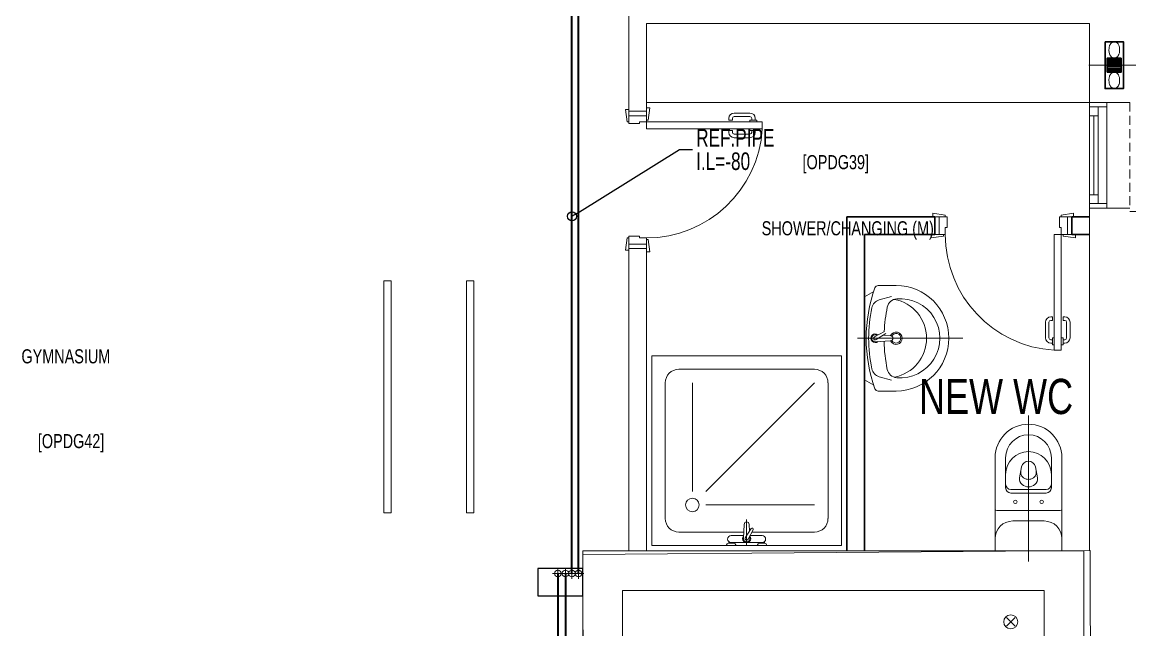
# Model space of a CAD drawing. Header units: millimetres. Extents: x -160614 to 59925, y -157025 to 0.
# Drawn here: x -103611 to -97309, y -100942 to -97486 of the extents above; entities that cross this region are included whole.
import ezdxf
from ezdxf import colors
from ezdxf.entities.mleader import LeaderData, LeaderLine
from ezdxf.math import Vec2, Vec3

# ---------------------------------------------------------------- set-up
doc = ezdxf.new("R2010")
doc.units = ezdxf.units.MM
doc.header["$LTSCALE"] = 8
for name, pattern in [('AXES', [50.8, 31.75, -6.35, 6.35, -6.35]), ('DASHED2', [9.525, 6.35, -3.175]), ('HIDDEN', [9.525, 6.35, -3.175])]:
    doc.linetypes.add(name, pattern=pattern)
doc.layers.get('0').update_dxf_attribs({"color": 9, "lineweight": 5})
for name, color, linetype, lineweight in [('72_EGR_BASE_TEXT', 9, 'Continuous', 5), ('72_EGR_EQP_TAG', 9, 'Continuous', 5), ('Aluminum', 9, 'Continuous', 5), ('C-HYDR-CTCH', 9, 'Continuous', 5), ('LOADING', 9, 'Continuous', 5), ('Notes', 9, 'Continuous', 5), ('Proj', 9, 'Continuous', 5), ('SANIT', 9, 'Continuous', 5), ('Structure', 9, 'Continuous', 5), ('Walls', 9, 'Continuous', 5), ('Wooden Joinery', 9, 'Continuous', 5)]:
    doc.layers.add(name, color=color, linetype=linetype, lineweight=lineweight)
for name, color, linetype in [('A-OPEN', 4, 'Continuous'), ('M-TEXT-RP', 7, 'Continuous'), ('MC-EX-EQPM', 2, 'Continuous'), ('REF', 42, 'Continuous'), ('REF-thin', 8, 'Continuous'), ('X-WHITE glass', 9, 'Continuous')]:
    doc.layers.add(name, color=color, linetype=linetype)
doc.layers.get('0').off()
doc.layers.get('0').freeze()
doc.styles.add('LEROY100', font='arial.ttf', dxfattribs={"width": 0.7})
doc.styles.add('X3G_ENTITY_2587E6', font='swisscl.ttf', dxfattribs={"height": 200})
doc.styles.add('X3G_ENTITY_2587E7', font='swisscl.ttf', dxfattribs={"height": 200})
doc.styles.add('X3G_ENTITY_2587F5', font='swisscl.ttf', dxfattribs={"height": 200})
doc.styles.add('X3G_ENTITY_258862', font='swisscl.ttf', dxfattribs={"height": 200})

# ---------------------------------------------------------------- blocks, each defined once
blk = doc.blocks.new('A$C72370EFE')
at = {"layer": 'Wooden Joinery'}
for p, q in [((-0.01, -0.04), (-0.02, -0.04)), ((-0.01, -0.06), (-0.02, -0.06)), ((-0.01, -0.03), (-0.01, -0.07)), ((0, -0.03), (-0.01, -0.03)), ((0.04, -0.03), (0.05, -0.03)), ((0.05, -0.03), (0.05, -0.07)), ((0.05, -0.04), (0.06, -0.04)), ((0.05, -0.06), (0.06, -0.06)), ((-0.05, -0.07), (-0.05, -0.16)), ((-0.03, -0.07), (-0.03, -0.16)), ((0, -0.07), (-0.01, -0.07)), ((0.04, -0.07), (0.05, -0.07)), ((0.07, -0.07), (0.07, -0.16)), ((0.09, -0.07), (0.09, -0.16)), ((-0.01, -0.17), (-0.02, -0.17)), ((-0.01, -0.17), (-0.01, -0.19)), ((0.05, -0.17), (0.06, -0.17)), ((0.05, -0.17), (0.05, -0.19)), ((-0.01, -0.19), (-0.02, -0.19)), ((0.05, -0.19), (0.06, -0.19))]:
    blk.add_line(p, q, dxfattribs=at)
for centre, radius, start, end in [((-0.02, -0.07), 0.03, 90, 180), ((-0.02, -0.07), 0.01, 90, 180), ((0.06, -0.07), 0.03, 0, 90), ((0.06, -0.07), 0.01, 0, 90), ((-0.02, -0.16), 0.03, 180, 270), ((-0.02, -0.16), 0.01, 180, 270), ((0.06, -0.16), 0.01, 270, 0), ((0.06, -0.16), 0.03, 270, 0)]:
    blk.add_arc(centre, radius, start, end, dxfattribs=at)
blk = doc.blocks.new('A$C268A7CF0')
at = {"layer": 'Wooden Joinery'}
for points in [[(80, 758.8), (80, 768.8), (10, 778.8), (10, 758.8)], [(740, 758.8), (740, 768.8), (810, 778.8), (810, 758.8)], [(70, 658.8), (70, 648.8), (0, 638.8), (0, 658.8)], [(120, 658.8), (120, 0), (80, 0), (80, 658.8)], [(750, 658.8), (750, 648.8), (820, 638.8), (820, 658.8)]]:
    blk.add_lwpolyline(points, close=True, dxfattribs=at)
for points in [[(45, 658.8), (45, 758.8), (20, 758.8), (20, 658.8), (45, 658.8)], [(45, 658.8), (80, 658.8), (80, 698.8), (90, 698.8), (90, 758.8), (45, 758.8), (45, 658.8)], [(775, 658.8), (740, 658.8), (740, 698.8), (730, 698.8), (730, 758.8), (775, 758.8), (775, 658.8)], [(775, 658.8), (775, 758.8), (800, 758.8), (800, 658.8), (775, 658.8)]]:
    blk.add_lwpolyline(points, dxfattribs=at)
blk.add_arc((80, 658.8), 660, 273.4748, 0, dxfattribs=at)
at = {"layer": 'Wooden Joinery', "xscale": 999.9999999998854, "yscale": 999.9999999998854, "zscale": 999.9999999998854, "rotation": 180}
blk.add_blockref('A$C72370EFE', (120, 0), dxfattribs=at)
blk = doc.blocks.new('A$C47696aed')
at = {"layer": 'C-HYDR-CTCH', "color": 4, "flags": 128}
blk.add_lwpolyline([(47917, 15580.9), (47924.5, 12156.1), (50810.8, 12180), (50803.3, 15604.8), (47917, 15580.9)], dxfattribs=at)
blk = doc.blocks.new('PARALLEL BARS')
at = {"layer": 'LOADING'}
for points in [[(-939485.1, -375615.7), (-939443.5, -375615.7), (-939443.5, -376935.4), (-939485.1, -376935.4)], [(-939014.7, -375615.7), (-938973, -375615.7), (-938973, -376935.4), (-939014.7, -376935.4)]]:
    blk.add_lwpolyline(points, close=True, dxfattribs=at)
blk = doc.blocks.new('GF1')
at = {"layer": 'Aluminum', "color": 9}
for p, q in [((-97539.4, -98542.6), (-97539.4, -97942.6)), ((-97439.4, -97967.6), (-97539.4, -97967.6)), ((-97489.4, -98517.6), (-97489.4, -97967.6)), ((-97439.4, -98542.6), (-97439.4, -97942.6)), ((-97489.4, -98017.6), (-97539.4, -98017.6)), ((-97514.4, -98017.6), (-97514.4, -98467.6)), ((-97489.4, -98467.6), (-97539.4, -98467.6)), ((-97439.4, -98517.6), (-97539.4, -98517.6))]:
    blk.add_line(p, q, dxfattribs=at)
at = {"layer": 'Notes', "color": 9}
for p, q in [((-97962, -100871.1, 0), (-98012, -100921.1, 0)), ((-97962, -100921.1, 0), (-98012, -100871.1, 0))]:
    blk.add_line(p, q, dxfattribs=at)
blk.add_circle((-97987, -100896.1, 0), 40, dxfattribs=at)
at = {"layer": 'Proj', "color": 9, "linetype": 'HIDDEN'}
blk.add_line((-97309.4, -97942.6), (-97309.4, -98542.6), dxfattribs=at)
at = {"layer": 'Proj', "color": 9}
blk.add_lwpolyline([(-94209.4, -100062.6), (-94209.4, -98562.6), (-97309.4, -98562.6)], dxfattribs=at)
at = {"layer": 'SANIT', "color": 9}
for p, q in [((-98740.4, -98983.4), (-98639.4, -98983.4)), ((-98766.5, -99017.6), (-98819.4, -99047.6)), ((-98819.4, -99519.2), (-98819.4, -99047.6)), ((-98735.3, -99064.9), (-98665.7, -99045)), ((-98705.2, -99244.5), (-98761.8, -99274.6)), ((-98859.4, -99283.4), (-98259.4, -99283.4)), ((-98742.4, -99264.3), (-98755.4, -99263.5)), ((-98672.1, -99298.4), (-98755.4, -99303.2)), ((-98698.4, -99255.9), (-98752, -99291.2)), ((-98672.1, -99268.4), (-98713.7, -99266)), ((-100029.4, -99382.6), (-100029.4, -100462.6)), ((-98949.4, -99382.6), (-100029.4, -99382.6)), ((-98949.4, -100462.6), (-98949.4, -99382.6)), ((-99103.7, -99459.8), (-99875.1, -99459.8)), ((-99952.2, -100308.3), (-99952.2, -99536.9)), ((-99797.9, -100154), (-99797.9, -99536.9)), ((-99720.8, -100154), (-99103.7, -99536.9)), ((-99026.5, -100308.3), (-99026.5, -99536.9)), ((-98766.5, -99549.2), (-98819.4, -99519.2)), ((-98735.3, -99501.9), (-98665.7, -99521.7)), ((-98740.4, -99583.4), (-98639.4, -99583.4)), ((-97885.9, -100552.6), (-97885.9, -99722.6)), ((-98075.9, -100492.6), (-98075.9, -99962.6)), ((-98015.9, -100133.6), (-98015.9, -99962.6)), ((-97755.9, -100133.6), (-97755.9, -99962.6)), ((-97695.9, -100492.6), (-97695.9, -99962.6)), ((-97936.9, -100077.1), (-97925.3, -100014.5)), ((-97834.9, -100077.1), (-97846.6, -100014.5)), ((-97985.9, -100143.6), (-97785.9, -100143.6)), ((-97985.9, -100163.6), (-97785.9, -100163.6)), ((-99103.7, -100231.2), (-99720.8, -100231.2)), ((-99489.4, -100314.1), (-99489.4, -100462.6)), ((-98065.9, -100263.6), (-97705.9, -100263.6)), ((-99503.5, -100341.8), (-99508.1, -100419.9)), ((-99463.4, -100366.1), (-99497.2, -100417.5)), ((-99452.6, -100372.5), (-99481.1, -100426)), ((-99472.9, -100380.5), (-99475.2, -100341.8)), ((-97975.9, -100322.6), (-97795.9, -100322.6)), ((-99506.1, -100385.5), (-99875.1, -100385.5)), ((-99590.6, -100440.6), (-99590.6, -100449.1)), ((-99507.3, -100405.2), (-99577.1, -100405.2)), ((-99401.6, -100445.7), (-99577.1, -100445.7)), ((-99563.6, -100445.7), (-99563.6, -100449.1)), ((-99471.3, -100407.6), (-99470.6, -100419.9)), ((-99401.6, -100405.2), (-99470, -100405.2)), ((-99103.7, -100385.5), (-99459.5, -100385.5)), ((-99415.1, -100445.7), (-99415.1, -100449.1)), ((-99388.1, -100440.6), (-99388.1, -100449.1)), ((-98949.4, -100462.6), (-100029.4, -100462.6)), ((-99563.6, -100449.1), (-99590.6, -100449.1)), ((-99415.1, -100449.1), (-99388.1, -100449.1))]:
    blk.add_line(p, q, dxfattribs=at)
for centre, radius in [((-99797.9, -100231.2), 38.6), ((-97961.2, -100213.6), 10), ((-97810.7, -100213.6), 10)]:
    blk.add_circle(centre, radius, dxfattribs=at)
for centre, radius, start, end in [((-97963.7, -99283.4), 845.7, 160.17712, 199.82288), ((-98740.4, -99003.4), 20, 90, 160.17712), ((-98639.4, -99283.4), 300, 270, 90), ((-98630.4, -99118.8), 60, 95.18578, 167.91174), ((-98615.5, -99283.4), 225.2, 264.81421, 95.18578), ((-97949.7, -99283.4), 845.7, 168.19138, 191.80862), ((-98718.8, -99122.6), 60, 105.92061, 168.19138), ((-97862.1, -99283.4), 845.7, 167.91174, 177.42745), ((-98691.1, -99283.4), 225.2, 280.60973, 79.39027), ((-98639.4, -99283.4), 35, 205.31059, 154.68941), ((-98757.7, -99283.4), 25, 50.74745, 310.36798), ((-98757.7, -99283.4), 20, 83.26708, 276.68201), ((-98757.7, -99283.4), 9.66, 115.41267, 305.95772), ((-97862.1, -99283.4), 845.7, 178.54856, 178.84398), ((-97862.1, -99283.4), 845.7, 181.15716, 192.08826), ((-98672.1, -99283.4), 15, 270, 90), ((-98639.4, -99283.4), 27.5, 207.14957, 152.85043), ((-99875.1, -99536.9), 77.1, 90, 180), ((-99103.7, -99536.9), 77.1, 0, 90), ((-98718.8, -99444.2), 60, 191.80862, 254.07939), ((-98630.4, -99447.9), 60, 192.08826, 264.81421), ((-98740.4, -99563.4), 20, 199.82288, 270), ((-97885.9, -99962.6), 190, 0, 180), ((-97885.9, -99962.6), 130, 0, 180), ((-97885.9, -100058), 130, 0, 180), ((-97885.9, -100021.9), 40, 10.57115, 169.42885), ((-97890.3, -100045.5), 40, 169.42885, 256.41759), ((-97881.5, -100045.5), 40, 283.58241, 10.57115), ((-97985.9, -100113.6), 30, 180, 270), ((-97897.6, -100084.4), 40, 169.42885, 231.52497), ((-97885.9, -100069.7), 58.8, 231.52497, 308.47503), ((-97885.9, -100027.2), 58.8, 256.41759, 283.58241), ((-97874.3, -100084.4), 40, 308.47503, 10.57115), ((-97785.9, -100113.6), 30, 270, 0), ((-97985.9, -100133.6), 30, 180, 270), ((-97785.9, -100133.6), 30, 270, 0), ((-98065.9, -100253.6), 10, 180, 270), ((-97705.9, -100253.6), 10, 270, 0), ((-99875.1, -100308.3), 77.1, 180, 270), ((-99103.7, -100308.3), 77.1, 270, 0), ((-99489.4, -100341.8), 14.2, 0, 180), ((-99458, -100369.3), 6.3, 329.31481, 149.31481), ((-97975.9, -100422.6), 100, 90, 180), ((-97795.9, -100422.6), 100, 0, 90), ((-99577.1, -100425.5), 20.3, 90, 270), ((-99489.4, -100422.1), 23.6, 139.63201, 39.25255), ((-99489.4, -100422.1), 18.9, 173.26708, 6.73292), ((-99489.4, -100422.1), 9.13, 144.04228, 334.58733), ((-99401.6, -100425.5), 20.3, 270, 90), ((-99590.6, -100462.6), 13.5, 90, 180), ((-99563.6, -100462.6), 13.5, 0, 90), ((-99415.1, -100462.6), 13.5, 90, 180), ((-99388.1, -100462.6), 13.5, 0, 90)]:
    blk.add_arc(centre, radius, start, end, dxfattribs=at)
at = {"layer": 'Structure', "color": 9}
blk.add_lwpolyline([(-97796.5, -101393.2), (-97796.5, -100718.2), (-100196.5, -100718.2), (-100196.5, -103718.2), (-99951.5, -103718.2), (-99951.5, -103943.2), (-100421.5, -103943.2), (-100421.5, -100493.2), (-97571.5, -100493.2), (-97571.5, -103943.2), (-98601.5, -103943.2)], dxfattribs=at)
at = {"layer": 'Walls', "color": 9}
for p, q in [((-100159.4, -97992.6), (-100159.4, -95502.6)), ((-100059.4, -97992.6), (-100059.4, -97492.6)), ((-100059.4, -97492.6), (-97539.4, -97492.6)), ((-100059.4, -97492.6), (-97539.4, -97492.6)), ((-97539.4, -97942.6), (-97539.4, -97492.6)), ((-97539.4, -97942.6), (-97539.4, -97492.6)), ((-97539.4, -97942.6), (-97309.4, -97942.6)), ((-97539.4, -97942.6), (-97309.4, -97942.6)), ((-100159.4, -97992.6), (-100059.4, -97992.6)), ((-100159.4, -97992.6), (-100059.4, -97992.6)), ((-97539.4, -100492.6), (-97539.4, -98542.6)), ((-97539.4, -98542.6), (-97309.4, -98542.6)), ((-97639.4, -98692.6), (-97639.4, -98592.6)), ((-100159.4, -98772.6), (-100059.4, -98772.6)), ((-100159.4, -100492.6), (-100159.4, -98772.6)), ((-100159.4, -98772.6), (-100059.4, -98772.6)), ((-100059.4, -100492.6), (-100059.4, -98772.6)), ((-100421.5, -100493.2, 0), (-100321.5, -100493.2, 0))]:
    blk.add_line(p, q, dxfattribs=at)
at = {"layer": 'Wooden Joinery', "color": 9}
blk.add_line((-100059.4, -97942.6), (-97539.4, -97942.6), dxfattribs=at)
for points in [[(-100159.4, -98052.6), (-100169.4, -98052.6), (-100179.4, -97982.6), (-100159.4, -97982.6)], [(-100059.4, -98042.6), (-100049.4, -98042.6), (-100039.4, -97972.6), (-100059.4, -97972.6)], [(-100059.4, -98092.6), (-99400.6, -98092.6), (-99400.6, -98052.6), (-100059.4, -98052.6)], [(-98359.4, -98592.6), (-98359.4, -98582.6), (-98429.4, -98572.6), (-98429.4, -98592.6)], [(-97699.4, -98592.6), (-97699.4, -98582.6), (-97629.4, -98572.6), (-97629.4, -98592.6)], [(-100159.4, -98712.6), (-100169.4, -98712.6), (-100179.4, -98782.6), (-100159.4, -98782.6)], [(-100059.4, -98722.6), (-100049.4, -98722.6), (-100039.4, -98792.6), (-100059.4, -98792.6)], [(-98369.4, -98692.6), (-98369.4, -98702.6), (-98439.4, -98712.6), (-98439.4, -98692.6)], [(-97739.4, -98692.6), (-97739.4, -99351.4), (-97699.4, -99351.4), (-97699.4, -98692.6)], [(-97689.4, -98692.6), (-97689.4, -98702.6), (-97619.4, -98712.6), (-97619.4, -98692.6)]]:
    blk.add_lwpolyline(points, close=True, dxfattribs=at)
for points in [[(-100059.4, -98017.6), (-100159.4, -98017.6), (-100159.4, -97992.6), (-100059.4, -97992.6), (-100059.4, -98017.6)], [(-100059.4, -98017.6), (-100059.4, -98052.6), (-100099.4, -98052.6), (-100099.4, -98062.6), (-100159.4, -98062.6), (-100159.4, -98017.6), (-100059.4, -98017.6)], [(-98394.4, -98692.6), (-98394.4, -98592.6), (-98419.4, -98592.6), (-98419.4, -98692.6), (-98394.4, -98692.6)], [(-98394.4, -98692.6), (-98359.4, -98692.6), (-98359.4, -98652.6), (-98349.4, -98652.6), (-98349.4, -98592.6), (-98394.4, -98592.6), (-98394.4, -98692.6)], [(-97664.4, -98692.6), (-97699.4, -98692.6), (-97699.4, -98652.6), (-97709.4, -98652.6), (-97709.4, -98592.6), (-97664.4, -98592.6), (-97664.4, -98692.6)], [(-97664.4, -98692.6), (-97664.4, -98592.6), (-97639.4, -98592.6), (-97639.4, -98692.6), (-97664.4, -98692.6)], [(-100059.4, -98747.6), (-100059.4, -98712.6), (-100099.4, -98712.6), (-100099.4, -98702.6), (-100159.4, -98702.6), (-100159.4, -98747.6), (-100059.4, -98747.6)], [(-100059.4, -98747.6), (-100159.4, -98747.6), (-100159.4, -98772.6), (-100059.4, -98772.6), (-100059.4, -98747.6)]]:
    blk.add_lwpolyline(points, dxfattribs=at)
for centre, start, end in [((-100059.4, -98052.6), 270, 356.5252), ((-97699.4, -98692.6), 180, 266.5252)]:
    blk.add_arc(centre, 660, start, end, dxfattribs=at)
at = {"layer": 'X-WHITE glass', "color": 9, "lineweight": 30, "ltscale": 6}
for p, q in [((-98919.4, -100492.6), (-98919.4, -98592.6)), ((-98919.4, -98592.6), (-98419.4, -98592.6)), ((-98419.4, -98592.6), (-98419.4, -98692.6)), ((-97639.4, -98592.6), (-97639.4, -98692.6)), ((-97639.4, -98592.6), (-97539.4, -98592.6)), ((-98819.4, -100492.6), (-98819.4, -98692.6)), ((-98819.4, -98692.6), (-98419.4, -98692.6)), ((-97639.4, -98692.6), (-97539.4, -98692.6))]:
    blk.add_line(p, q, dxfattribs=at)
at = {"layer": 'LOADING', "color": 9}
blk.add_blockref('PARALLEL BARS', (837931.3, 276659.3, 0), dxfattribs=at)
at = {"layer": 'Structure', "color": 9}
blk.add_blockref('A$C47696aed', (-148338.7, -116094.9, 0), dxfattribs=at)
at = {"layer": 'Wooden Joinery', "color": 9, "xscale": -1, "rotation": 90}
blk.add_blockref('A$C268A7CF0', (-99400.6, -97972.6), dxfattribs=at)
at = {"layer": 'Wooden Joinery', "color": 9}
for p, xscale, yscale, zscale, rotation in [((-99400.6, -98092.6), -999.9999999998856, 999.9999999998856, 999.9999999998856, 270), ((-97739.4, -99351.4), -999.9999999998854, 999.9999999998854, 999.9999999998854, 180)]:
    blk.add_blockref('A$C72370EFE', p, dxfattribs=dict(at, xscale=xscale, yscale=yscale, zscale=zscale, rotation=rotation))
at = {"layer": '72_EGR_BASE_TEXT', "color": 9, "style": 'X3G_ENTITY_2587F5'}
blk.add_text('NEW WC', height=200, dxfattribs=at).set_placement((-98508.8, -99714.3))
at = {"layer": '72_EGR_BASE_TEXT', "color": 9, "char_height": 80, "attachment_point": 2}
for s, insert, style in [('[OPDG39]', (-98982.4, -98241.7), 'X3G_ENTITY_2587E7'), ('SHOWER/CHANGING (M)', (-98914.1, -98617.9, 0), 'X3G_ENTITY_258862'), ('GYMNASIUM', (-103362.2, -99346, 0), 'X3G_ENTITY_258862'), ('[OPDG42]', (-103332.6, -99828.3, 0), 'X3G_ENTITY_2587E6')]:
    blk.add_mtext(s, dxfattribs=dict(at, insert=insert, style=style))
blk = doc.blocks.new('*U153')
at = {"layer": 'MC-EX-EQPM', "lineweight": 9}
blk.add_hatch(color=15, dxfattribs=at).paths.add_polyline_path([(15.7, 160.3), (-15.7, 160.3), (0, 254.8)], flags=0)
at = {"layer": 'MC-EX-EQPM', "color": 15, "lineweight": 9}
blk.add_line((0, 183.8), (0, -132.9), dxfattribs=at)
at = {"layer": 'MC-EX-EQPM', "color": 2, "linetype": 'DASHED2', "lineweight": 30, "ltscale": 2.5}
for p, q in [((-32.6, 52.3), (-32.6, -27.5)), ((-26.4, 52.3), (-26.4, -27.5)), ((-17.2, 52.3), (-17.2, -27.5)), ((-6.9, 52.3), (-6.9, -27.5)), ((6.9, 52.3), (6.9, -27.5)), ((17.2, 52.3), (17.2, -27.5)), ((26.4, 52.3), (26.4, -27.5)), ((32.6, 52.3), (32.6, -27.5))]:
    blk.add_line(p, q, dxfattribs=at)
at = {"layer": 'MC-EX-EQPM', "color": 5, "lineweight": 30, "ltscale": 2.5}
blk.add_lwpolyline([(-133, -39.8), (133, -39.8), (133, 64.7), (-133, 64.7)], close=True, dxfattribs=at)
at = {"layer": 'MC-EX-EQPM', "color": 1, "lineweight": 30, "ltscale": 2.5}
blk.add_lwpolyline([(-39.9, 52.3), (39.9, 52.3), (39.9, -27.5), (-39.9, -27.5)], close=True, dxfattribs=at)
at = {"layer": 'MC-EX-EQPM', "color": 2, "lineweight": 9}
for points, knots in [([(-39.9, 12.4), (-39.9, 13.7), (-40, 14.9), (-40.4, 17.4), (-40.7, 18.6), (-41.5, 20.9), (-42, 22), (-43, 24), (-43.6, 25), (-44.9, 26.9), (-45.6, 27.7), (-47.4, 29.8), (-48.6, 31), (-51.1, 33), (-52.4, 34), (-55.1, 35.6), (-56.5, 36.4), (-59.4, 37.8), (-60.9, 38.4), (-65, 39.9), (-67.6, 40.7), (-73, 41.9), (-75.8, 42.3), (-81.5, 42.9), (-84.3, 43), (-90.7, 43), (-94.3, 42.7), (-101.2, 41.7), (-104.6, 40.9), (-110, 39.2), (-112.2, 38.4), (-116.4, 36.4), (-118.4, 35.3), (-121.7, 33.1), (-123.1, 32), (-125.6, 29.7), (-126.8, 28.4), (-128.8, 25.9), (-129.5, 24.7), (-130.9, 22.1), (-131.5, 20.8), (-132.4, 17.9), (-132.7, 16.4), (-133, 14), (-133, 13.2), (-133, 12.4)], [0, 0, 0, 0, 0.083152, 0.083152, 0.166304, 0.166304, 0.249457, 0.249457, 0.332609, 0.332609, 0.415761, 0.415761, 0.545395, 0.545395, 0.675028, 0.675028, 0.804662, 0.804662, 0.934296, 0.934296, 1.152782, 1.152782, 1.371268, 1.371268, 1.589754, 1.589754, 1.860357, 1.860357, 2.130959, 2.130959, 2.317705, 2.317705, 2.504451, 2.504451, 2.641391, 2.641391, 2.778331, 2.778331, 2.881554, 2.881554, 2.984776, 2.984776, 3.087999, 3.087999, 3.141593, 3.141593, 3.141593, 3.141593]), ([(-133, 12.4), (-133, 11.7), (-133, 10.9), (-132.7, 8.6), (-132.4, 7.1), (-131.5, 4.3), (-131, 2.9), (-129.6, 0.3), (-128.9, -0.9), (-127.2, -3.1), (-126.3, -4.1), (-124.4, -6), (-123.5, -6.8), (-121.4, -8.4), (-120.4, -9.1), (-117.5, -11), (-115.7, -11.9), (-111.8, -13.7), (-109.8, -14.4), (-105.7, -15.7), (-103.6, -16.2), (-99.3, -17.1), (-97.1, -17.4), (-90.1, -18.2), (-85.3, -18.3), (-77.2, -17.7), (-74, -17.2), (-67.7, -15.9), (-64.6, -15), (-59.7, -13.1), (-57.7, -12.2), (-54, -10.1), (-52.2, -9), (-49.2, -6.7), (-48, -5.6), (-45.8, -3.2), (-44.7, -1.9), (-43.1, 0.7), (-42.4, 1.9), (-41.3, 4.5), (-40.8, 5.9), (-40.2, 8.8), (-40, 10.2), (-39.9, 12), (-39.9, 12.2), (-39.9, 12.4)], [3.141593, 3.141593, 3.141593, 3.141593, 3.191222, 3.191222, 3.294445, 3.294445, 3.397668, 3.397668, 3.500891, 3.500891, 3.604114, 3.604114, 3.707337, 3.707337, 3.810559, 3.810559, 3.981855, 3.981855, 4.15315, 4.15315, 4.324446, 4.324446, 4.495741, 4.495741, 4.865323, 4.865323, 5.117184, 5.117184, 5.369044, 5.369044, 5.542485, 5.542485, 5.715925, 5.715925, 5.843378, 5.843378, 5.97083, 5.97083, 6.069787, 6.069787, 6.168745, 6.168745, 6.267702, 6.267702, 6.283185, 6.283185, 6.283185, 6.283185]), ([(39.9, 12.4), (39.9, 13.7), (40, 14.9), (40.4, 17.4), (40.7, 18.6), (41.5, 20.9), (42, 22), (43, 24), (43.6, 25), (44.9, 26.9), (45.6, 27.7), (47.4, 29.8), (48.6, 31), (51.1, 33), (52.4, 34), (55.1, 35.6), (56.5, 36.4), (59.4, 37.8), (60.9, 38.4), (65, 39.9), (67.6, 40.7), (73, 41.9), (75.8, 42.3), (81.5, 42.9), (84.3, 43), (90.7, 43), (94.3, 42.7), (101.2, 41.7), (104.6, 40.9), (110, 39.2), (112.2, 38.4), (116.4, 36.4), (118.4, 35.3), (121.7, 33.1), (123.1, 32), (125.6, 29.7), (126.8, 28.4), (128.8, 25.9), (129.5, 24.7), (130.9, 22.1), (131.5, 20.8), (132.4, 17.9), (132.7, 16.4), (133, 14), (133, 13.2), (133, 12.4)], [0, 0, 0, 0, 0.083152, 0.083152, 0.166304, 0.166304, 0.249457, 0.249457, 0.332609, 0.332609, 0.415761, 0.415761, 0.545395, 0.545395, 0.675028, 0.675028, 0.804662, 0.804662, 0.934296, 0.934296, 1.152782, 1.152782, 1.371268, 1.371268, 1.589754, 1.589754, 1.860357, 1.860357, 2.130959, 2.130959, 2.317705, 2.317705, 2.504451, 2.504451, 2.641391, 2.641391, 2.778331, 2.778331, 2.881554, 2.881554, 2.984776, 2.984776, 3.087999, 3.087999, 3.141593, 3.141593, 3.141593, 3.141593]), ([(133, 12.4), (133, 11.7), (133, 10.9), (132.7, 8.6), (132.4, 7.1), (131.5, 4.3), (131, 2.9), (129.6, 0.3), (128.9, -0.9), (127.2, -3.1), (126.3, -4.1), (124.4, -6), (123.5, -6.8), (121.4, -8.4), (120.4, -9.1), (117.5, -11), (115.7, -11.9), (111.8, -13.7), (109.8, -14.4), (105.7, -15.7), (103.6, -16.2), (99.3, -17.1), (97.1, -17.4), (90.1, -18.2), (85.3, -18.3), (77.2, -17.7), (74, -17.2), (67.7, -15.9), (64.6, -15), (59.7, -13.1), (57.7, -12.2), (54, -10.1), (52.2, -9), (49.2, -6.7), (48, -5.6), (45.8, -3.2), (44.7, -1.9), (43.1, 0.7), (42.4, 1.9), (41.3, 4.5), (40.8, 5.9), (40.2, 8.8), (40, 10.2), (39.9, 12), (39.9, 12.2), (39.9, 12.4)], [3.141593, 3.141593, 3.141593, 3.141593, 3.191222, 3.191222, 3.294445, 3.294445, 3.397668, 3.397668, 3.500891, 3.500891, 3.604114, 3.604114, 3.707337, 3.707337, 3.810559, 3.810559, 3.981855, 3.981855, 4.15315, 4.15315, 4.324446, 4.324446, 4.495741, 4.495741, 4.865323, 4.865323, 5.117184, 5.117184, 5.369044, 5.369044, 5.542485, 5.542485, 5.715925, 5.715925, 5.843378, 5.843378, 5.97083, 5.97083, 6.069787, 6.069787, 6.168745, 6.168745, 6.267702, 6.267702, 6.283185, 6.283185, 6.283185, 6.283185])]:
    blk.add_open_spline(points, degree=3, knots=knots, dxfattribs=at)
blk = doc.blocks.new('_Origin')
at = {"color": 0, "linetype": 'ByBlock', "lineweight": -2}
blk.add_line((0, 0), (-1, 0), dxfattribs=at)
blk.add_circle((0, 0), 0.5, dxfattribs=at)

msp = doc.modelspace()

# ---------------------------------------------------------------- linework, layer by layer
at = {"layer": 'A-OPEN'}
msp.add_lwpolyline([(-100421, -100592.6), (-100677, -100592.6), (-100677, -100747.9), (-100421, -100747.9)], close=True, dxfattribs=at)
at = {"layer": 'REF', "lineweight": 35}
for p, q in [((-100483.1, -100621.9), (-100483.1, -96452.1)), ((-100445.6, -100621.9), (-100445.6, -96644.5)), ((-100563.1, -100621.9), (-100563.1, -103766.6)), ((-100520.6, -100621.9), (-100520.6, -103806.8))]:
    msp.add_line(p, q, dxfattribs=at)
at = {"layer": 'REF', "linetype": 'Continuous', "lineweight": 15, "ltscale": 1.02}
for centre in [(-100563.1, -100621.9), (-100520.6, -100621.9), (-100483.1, -100621.9), (-100445.6, -100621.9)]:
    msp.add_circle(centre, 18.8, dxfattribs=at)
at = {"layer": 'REF-thin', "linetype": 'AXES', "lineweight": 20, "ltscale": 1.02}
for p, q in [((-100533.1, -100621.9), (-100593.1, -100621.9)), ((-100490.6, -100621.9), (-100584.8, -100621.9)), ((-100563.1, -100591.9), (-100563.1, -100651.9)), ((-100520.6, -100591.9), (-100520.6, -100651.9)), ((-100453.1, -100621.9), (-100513.1, -100621.9)), ((-100483.1, -100591.9), (-100483.1, -100651.9)), ((-100415.6, -100621.9), (-100475.6, -100621.9)), ((-100445.6, -100591.9), (-100445.6, -100651.9))]:
    msp.add_line(p, q, dxfattribs=at)

# ---------------------------------------------------------------- block references
at = {"layer": '72_EGR_EQP_TAG'}
msp.add_blockref('GF1', (0, 0), dxfattribs=at)
at = {"layer": 'MC-EX-EQPM', "rotation": 270}
msp.add_blockref('*U153', (-97410.3, -97729.9), dxfattribs=at)

# ---------------------------------------------------------------- leaders
at = {"layer": 'M-TEXT-RP', "lineweight": 15}
ml = msp.add_multileader_mtext('Standard', dxfattribs=at)
ml.set_content('\\A1;REF.PIPE{\\H0.99997x;\\P\\A0;\\H1.00003x;\\C1;I.L=-80}', color=256, style='LEROY100')
ml.set_leader_properties()
ml.set_arrow_properties(name='ORIGIN')
ml.build(insert=Vec2(0, 0))
ml.multileader.update_dxf_attribs({"text_left_attachment_type": 2, "text_right_attachment_type": 2, "dogleg_length": 277.5, "arrow_head_size": 50})
ctx = ml.context
ctx.base_point, ctx.char_height, ctx.arrow_head_size, ctx.landing_gap_size, ctx.plane_origin = Vec3(-99796.5, -98210.7), 100, 50, 20, Vec3(-98812.9, -94683.3)
ctx.left_attachment, ctx.right_attachment = 2, 2
notes = []
notes.append((ctx, [(0, (1, 1, 0), (-99870.9, -98210.7), (1, 0), 74.3, [(0, [(-100483, -98589.9)], 0, [])])]))
ctx.mtext.insert, ctx.mtext.width, ctx.mtext.line_spacing_factor, ctx.mtext.flow_direction = Vec3(-99776.5, -98093), 43.984, 0.8, 5
for ctx, leaders in notes:
    for number, flags, end, landing, length, lines in leaders:
        leader = LeaderData()
        leader.index, (leader.has_last_leader_line, leader.has_dogleg_vector, leader.attachment_direction) = number, flags
        leader.last_leader_point, leader.dogleg_vector, leader.dogleg_length = Vec3(end), Vec3(landing), length
        for number, points, colour, breaks in lines:
            line = LeaderLine()
            line.index, line.vertices, line.color, line.breaks = number, Vec3.list(points), colors.encode_raw_color(colour), breaks
            leader.lines.append(line)
        ctx.leaders.append(leader)

doc.saveas('drawing.dxf')
